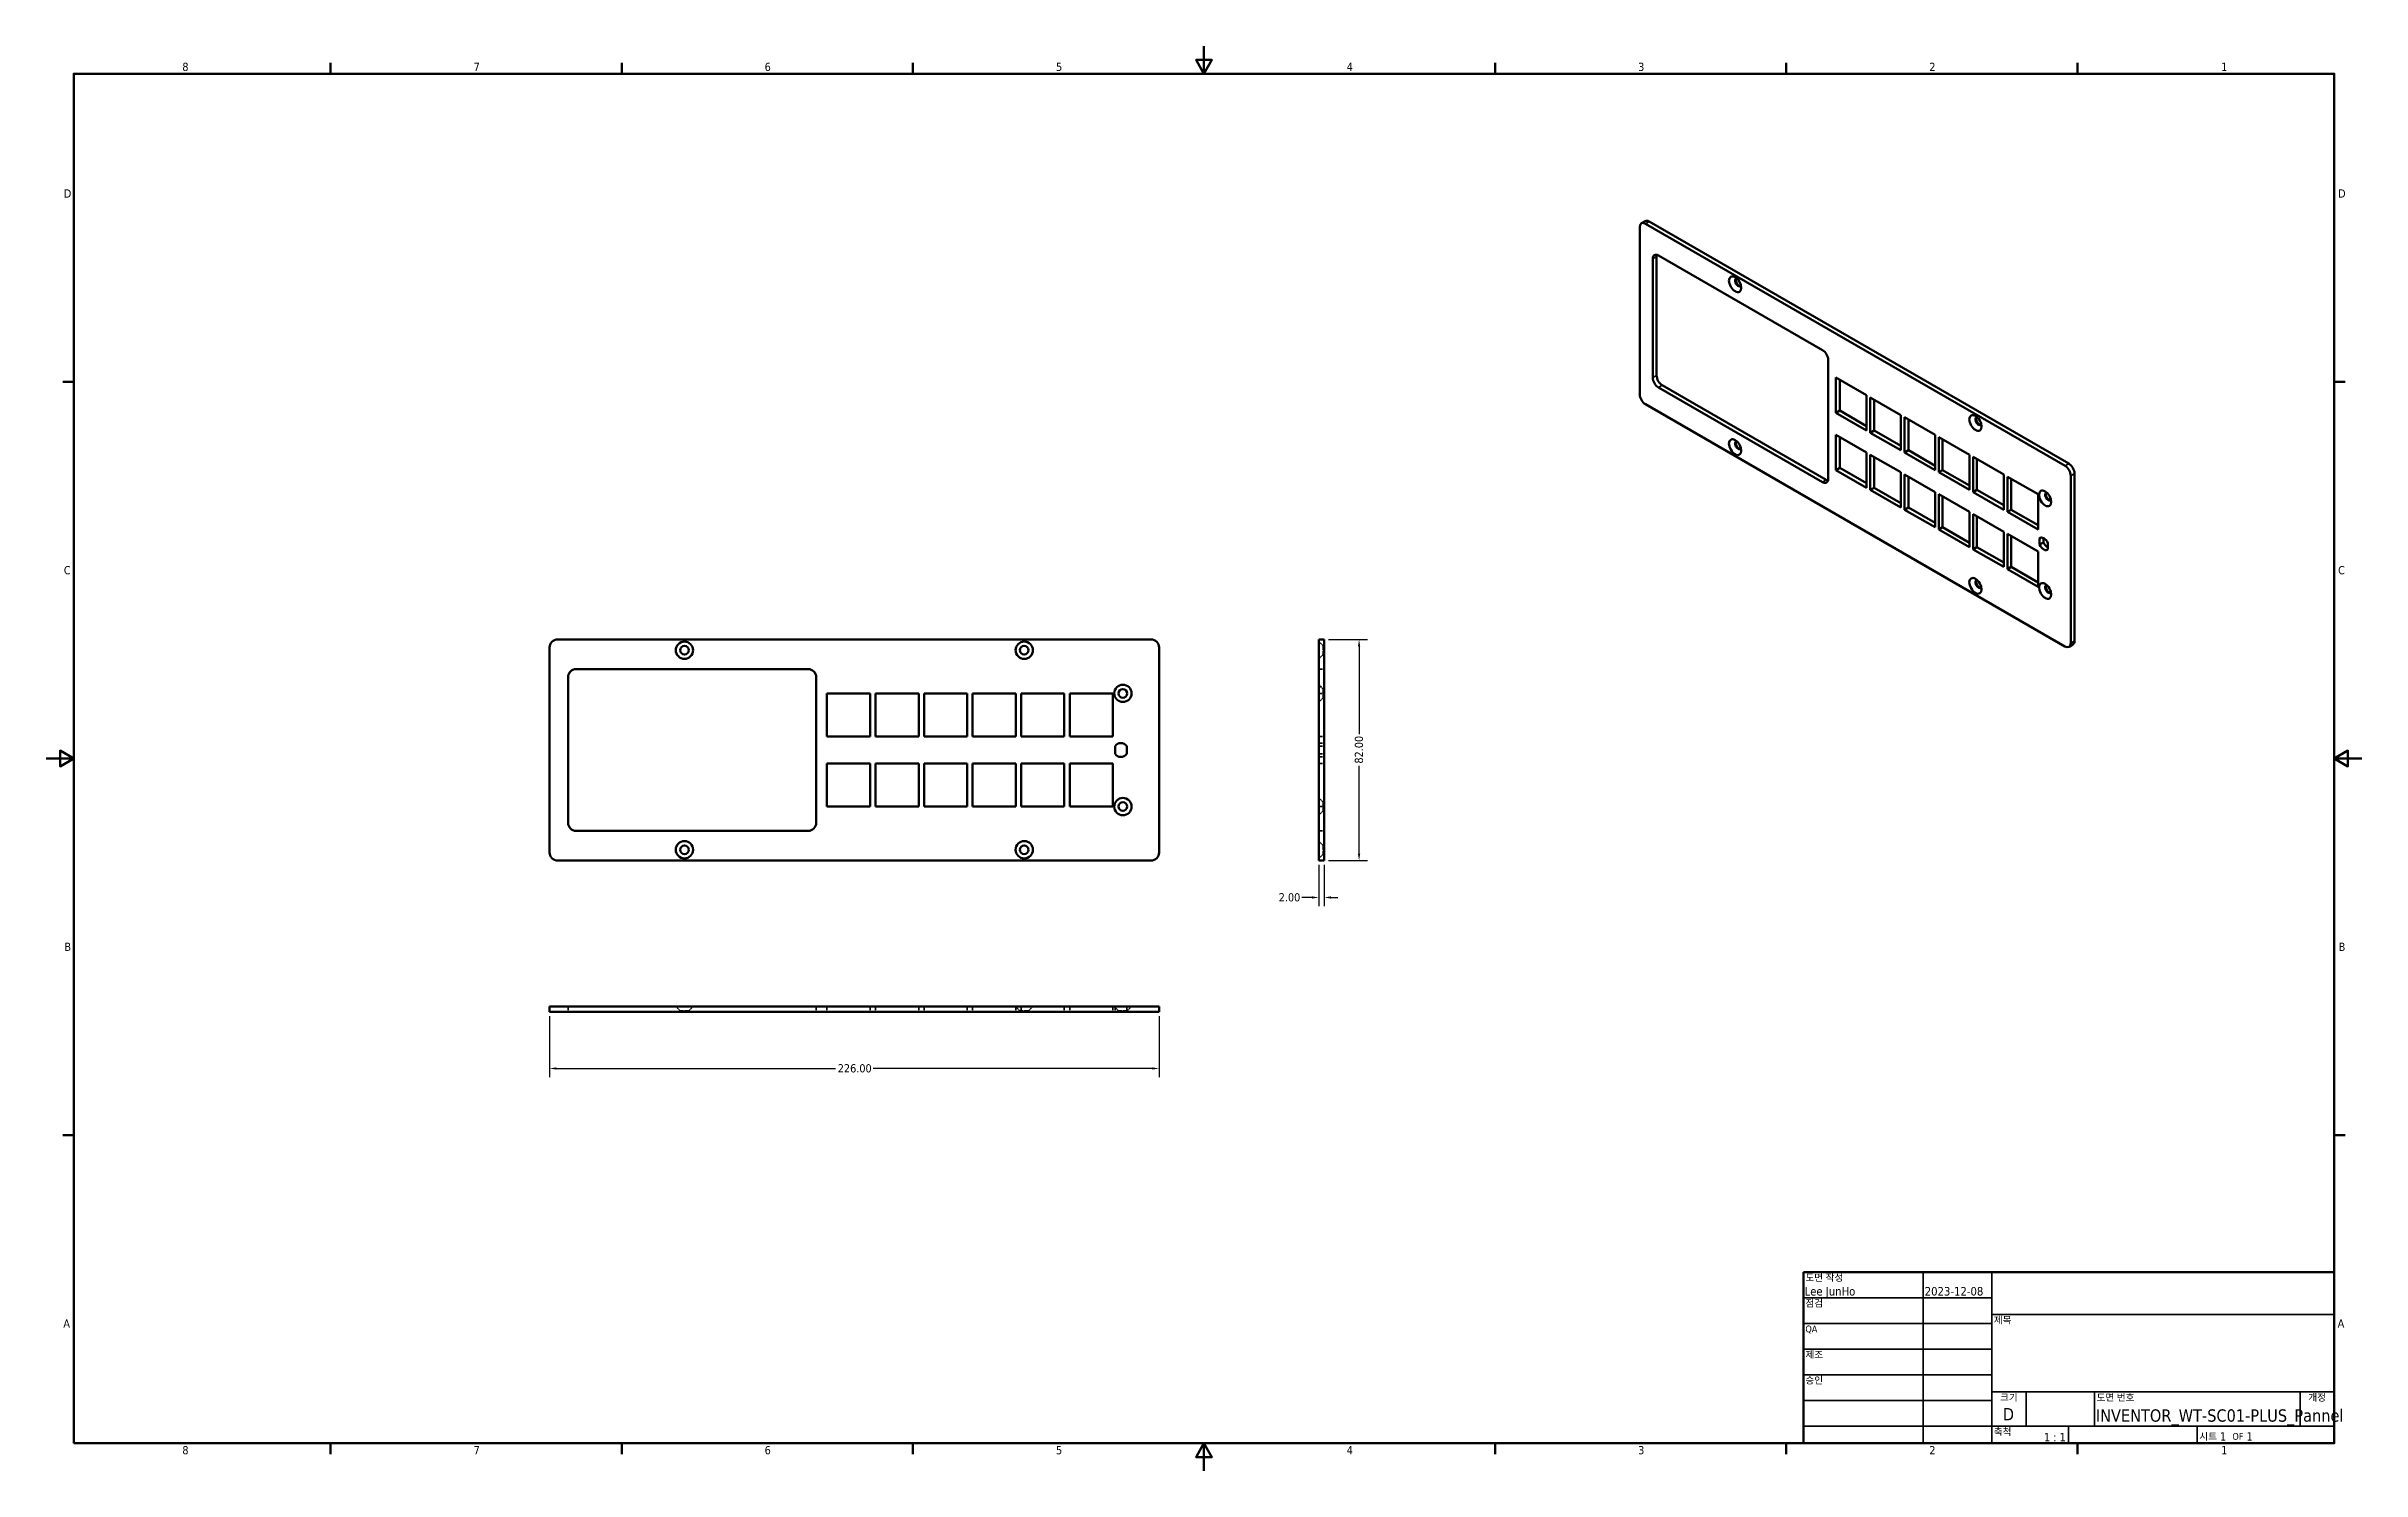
# Model space of a CAD drawing. Header units: millimetres. Extents: x 3 to 861, y 15 to 544.
import ezdxf
from ezdxf.enums import TextEntityAlignment as Align

# ---------------------------------------------------------------- set-up
doc = ezdxf.new("R2010")
doc.units = ezdxf.units.MM
doc.linetypes.add('DASHED', pattern=[0.2067, 0.1654, -0.0413])
for name, color, linetype, lineweight in [('경계(ANSI)', 7, 'Continuous', 70), ('외형선(ANSI)', 7, 'Continuous', 50), ('은선 (ANSI)', 7, 'DASHED', 35), ('제목(ANSI)', 7, 'Continuous', 50), ('좁은 외형선(ANSI)', 7, 'Continuous', 35), ('치수(ANSI)', 7, 'Continuous', 25)]:
    doc.layers.add(name, color=color, linetype=linetype, lineweight=lineweight)
doc.styles.add('주 텍스트 (ANSI)', font='tahoma.ttf')
doc.styles.add('텍스트 스타일30', font='tahoma.ttf')
doc.styles.add('텍스트 스타일38', font='tahoma.ttf')
doc.styles.add('텍스트 스타일39', font='tahoma.ttf')
doc.dimstyles.new('기본값 - mm (ANSI)', dxfattribs={"dimtxt": 3.048, "dimasz": 2.5, "dimexe": 3.175, "dimexo": 1.6002, "dimgap": 0.8, "dimtad": 0, "dimtoh": 1, "dimrnd": 1e-08, "dimzin": 4, "dimdsep": 46, "dimtxsty": '주 텍스트 (ANSI)', "dimcen": 0.09, "dimdle": 10, "dimclrd": 256, "dimclre": 256, "dimclrt": 256, "dimadec": 1, "dimazin": 1, "dimtfac": 1, "dimtofl": 0, "dimtmove": 0, "dimatfit": 3, "dimfxl": 0, "dimtolj": 1, "dimtzin": 4, "dimlwd": -1, "dimlwe": -1, "dimarcsym": 0})

# ---------------------------------------------------------------- blocks, each defined once
blk = doc.blocks.new('경계 기본 경계')
at = {"layer": '경계(ANSI)'}
for p, q in [((107.95, 533.4), (107.95, 537.46)), ((215.9, 533.4), (215.9, 537.46)), ((323.85, 533.4), (323.85, 537.46)), ((539.75, 533.4), (539.75, 537.46)), ((647.7, 533.4), (647.7, 537.46)), ((755.65, 533.4), (755.65, 537.46)), ((12.7, 419.1), (8.64, 419.1)), ((850.9, 419.1), (854.96, 419.1)), ((12.7, 139.7), (8.64, 139.7)), ((850.9, 139.7), (854.96, 139.7)), ((107.95, 25.4), (107.95, 21.34)), ((215.9, 25.4), (215.9, 21.34)), ((323.85, 25.4), (323.85, 21.34)), ((539.75, 25.4), (539.75, 21.34)), ((647.7, 25.4), (647.7, 21.34)), ((755.65, 25.4), (755.65, 21.34))]:
    blk.add_line(p, q, dxfattribs=at)
at = {"layer": '경계(ANSI)', "flags": 128}
for points in [[(431.8, 543.56), (431.8, 533.4), (428.87, 538.48), (434.73, 538.48), (431.8, 533.4)], [(12.7, 25.4), (12.7, 533.4), (850.9, 533.4), (850.9, 25.4), (12.7, 25.4)], [(2.54, 279.4), (12.7, 279.4), (7.62, 282.33), (7.62, 276.47), (12.7, 279.4)], [(861.06, 279.4), (850.9, 279.4), (855.98, 282.33), (855.98, 276.47), (850.9, 279.4)], [(431.8, 15.24), (431.8, 25.4), (428.87, 20.32), (434.73, 20.32), (431.8, 25.4)]]:
    blk.add_lwpolyline(points, dxfattribs=at)
at = {"layer": '경계(ANSI)', "char_height": 3.05, "attachment_point": 7, "style": '주 텍스트 (ANSI)'}
for s, insert in [('8', (52.98, 534.35)), ('7', (160.98, 534.42)), ('6', (268.9, 534.35)), ('5', (376.93, 534.35)), ('4', (484.71, 534.42)), ('3', (592.78, 534.35)), ('2', (700.75, 534.42)), ('1', (808.94, 534.42)), ('D', (9.04, 487.43)), ('D', (852.32, 487.43)), ('C', (9.04, 347.67)), ('C', (852.32, 347.67)), ('B', (9.23, 208.03)), ('B', (852.51, 208.03)), ('A', (8.86, 68.33)), ('A', (852.14, 68.33)), ('8', (52.98, 21.27)), ('7', (160.98, 21.34)), ('6', (268.9, 21.27)), ('5', (376.93, 21.27)), ('4', (484.71, 21.34)), ('3', (592.78, 21.27)), ('2', (700.75, 21.34)), ('1', (808.94, 21.34))]:
    blk.add_mtext(s, dxfattribs=dict(at, insert=insert))
blk = doc.blocks.new('제목 블록 ANSI - 대형')
at = {"layer": '제목(ANSI)'}
for p, q in [((127, 189.23), (127, 125.73)), ((323.85, 189.23), (127, 189.23)), ((323.85, 125.73), (323.85, 189.23)), ((127, 125.73), (323.85, 125.73))]:
    blk.add_line(p, q, dxfattribs=at)
at = {"layer": '제목(ANSI)', "lineweight": 35}
for p, q in [((171.45, 125.73), (171.45, 189.23)), ((196.85, 125.73), (196.85, 189.23)), ((127, 179.7), (196.85, 179.7)), ((196.85, 173.48), (323.85, 173.48)), ((127, 170.18), (196.85, 170.18)), ((127, 160.65), (196.85, 160.65)), ((127, 151.13), (196.85, 151.13)), ((127, 141.6), (196.85, 141.6)), ((323.85, 144.78), (196.85, 144.78)), ((209.55, 132.08), (209.55, 144.78)), ((234.95, 132.08), (234.95, 144.78)), ((311.15, 132.08), (311.15, 144.78)), ((196.85, 132.08), (127, 132.08)), ((323.85, 132.08), (196.85, 132.08)), ((225.3, 132.08), (225.3, 125.73)), ((273.05, 132.08), (273.05, 125.73))]:
    blk.add_line(p, q, dxfattribs=at)
at = {"layer": '제목(ANSI)', "style": '텍스트 스타일38'}
for s, p in [('도면 작성', (127.76, 188.47)), ('점검', (127.76, 178.94)), ('제목', (197.61, 172.72)), ('QA', (127.76, 169.42)), ('제조', (127.76, 159.89)), ('승인', (127.76, 150.37)), ('도면 번호', (235.71, 144.02)), ('축척', (197.61, 131.32))]:
    blk.add_text(s, height=2.54, dxfattribs=at).set_placement(p, align=Align.TOP_LEFT)
for s, p in [('크기', (203.2, 144.02)), ('개정', (317.5, 144.02))]:
    blk.add_text(s, height=2.54, dxfattribs=at).set_placement(p, align=Align.TOP_CENTER)
at = {"layer": '제목(ANSI)', "insert": (273.81, 126.49), "char_height": 3.048, "attachment_point": 7, "style": '주 텍스트 (ANSI)'}
blk.add_mtext('\\A1;\\fTahoma|b0|i0;\\H2.5400;시트\\fTahoma|b0|i0;\\H3.0480; 1  \\fTahoma|b0|i0;\\H2.5400;OF\\fTahoma|b0|i0;\\H3.0480; 1 ', dxfattribs=at)
at = {"layer": '제목(ANSI)'}
for tag, p, height, style in [('작성자_001', (127.44, 180.53), 3.17, '텍스트 스타일39'), ('작성_날짜_001', (171.98, 180.54), 3.17, '텍스트 스타일39'), ('시트_크기_001', (200.93, 134.24), 4.57, '텍스트 스타일30'), ('부품_번호_001', (235.43, 133.76), 4.57, '텍스트 스타일30'), ('초기_뷰_축척_001', (216.2, 126.49), 3.05, '주 텍스트 (ANSI)')]:
    blk.add_attdef(tag, p, '', height=height, dxfattribs=dict(at, style=style))
at = {"layer": '제목(ANSI)', "style": '텍스트 스타일39'}
for tag, p in [('회사', (260.35, 181.36)), ('리비전_번호', (317.5, 136.52))]:
    blk.add_attdef(tag, text='', height=3.17, dxfattribs=at).set_placement(p, align=Align.MIDDLE_CENTER)
for tag, p in [('점검자', (127.76, 170.94)), ('점검_날짜', (172.21, 170.94)), ('제조_승인자', (127.76, 151.89)), ('제조_승인_날짜', (172.21, 151.89)), ('엔지니어링_승인자', (127.76, 142.37)), ('엔지니어링_승인_날짜', (172.21, 142.37))]:
    blk.add_attdef(tag, text='', height=3.17, dxfattribs=at).set_placement(p, align=Align.BOTTOM_LEFT)
at = {"layer": '제목(ANSI)', "style": '텍스트 스타일30'}
blk.add_attdef('제목', text='', height=4.57, dxfattribs=at).set_placement((197.61, 158.06), align=Align.MIDDLE_LEFT)
blk = doc.blocks.new('*D6')
at = {"layer": 'Defpoints', "color": 0, "transparency": 16777216}
for p in [(476.37, 323.56), (476.37, 241.56), (489.31, 241.56)]:
    blk.add_point(p, dxfattribs=at)
at = {"layer": '치수(ANSI)', "transparency": 16777216}
for p, q in [((477.97, 323.56), (492.48, 323.56)), ((489.31, 321.06), (489.31, 288.41)), ((489.31, 244.06), (489.31, 276.71)), ((477.97, 241.56), (492.48, 241.56))]:
    blk.add_line(p, q, dxfattribs=at)
for points in [[(488.89, 321.06), (489.72, 321.06), (489.31, 323.56)], [(488.89, 244.06), (489.72, 244.06), (489.31, 241.56)]]:
    blk.add_solid(points, dxfattribs=at)
at = {"layer": '치수(ANSI)', "transparency": 16777216, "insert": (487.71, 277.51), "char_height": 3.048, "attachment_point": 1, "rotation": 90, "style": '주 텍스트 (ANSI)'}
blk.add_mtext('\\A1;82.00', dxfattribs=at)
blk = doc.blocks.new('*D7')
at = {"layer": 'Defpoints', "color": 0, "transparency": 16777216}
for p in [(189.16, 185.43), (415.16, 185.43), (415.16, 164.43)]:
    blk.add_point(p, dxfattribs=at)
at = {"layer": '치수(ANSI)', "transparency": 16777216}
for p, q in [((189.16, 183.83), (189.16, 161.25)), ((415.16, 183.83), (415.16, 161.25)), ((191.66, 164.43), (295.2, 164.43)), ((412.66, 164.43), (309.12, 164.43))]:
    blk.add_line(p, q, dxfattribs=at)
for points in [[(191.66, 164.85), (191.66, 164.01), (189.16, 164.43)], [(412.66, 164.85), (412.66, 164.01), (415.16, 164.43)]]:
    blk.add_solid(points, dxfattribs=at)
at = {"layer": '치수(ANSI)', "transparency": 16777216, "insert": (296, 166.02), "char_height": 3.048, "attachment_point": 1, "style": '주 텍스트 (ANSI)'}
blk.add_mtext('\\A1;226.00', dxfattribs=at)
blk = doc.blocks.new('*D8')
at = {"layer": 'Defpoints', "color": 0, "transparency": 16777216}
for p in [(474.37, 241.56), (476.37, 241.56), (476.37, 227.86)]:
    blk.add_point(p, dxfattribs=at)
at = {"layer": '치수(ANSI)', "transparency": 16777216}
for p, q in [((474.37, 239.96), (474.37, 224.68)), ((476.37, 239.96), (476.37, 224.68)), ((471.87, 227.86), (468.04, 227.86)), ((478.87, 227.86), (481.37, 227.86))]:
    blk.add_line(p, q, dxfattribs=at)
for points in [[(471.87, 228.27), (471.87, 227.44), (474.37, 227.86)], [(478.87, 228.27), (478.87, 227.44), (476.37, 227.86)]]:
    blk.add_solid(points, dxfattribs=at)
at = {"layer": '치수(ANSI)', "transparency": 16777216, "insert": (459.5, 229.44), "char_height": 3.048, "attachment_point": 1, "style": '주 텍스트 (ANSI)'}
blk.add_mtext('\\A1;2.00', dxfattribs=at)

msp = doc.modelspace()

# ---------------------------------------------------------------- linework, layer by layer
at = {"layer": '외형선(ANSI)'}
for p, q in [((593.365, 476.531), (593.364, 414.477)), ((593.986, 477.904), (595.4, 478.721)), ((751.051, 387.94), (595.486, 477.755)), ((596.9, 478.572), (752.465, 388.757)), ((598.201, 420.67), (598.201, 464.76)), ((599.615, 465.577), (599.615, 421.486)), ((600.322, 465.985), (661.133, 430.876)), ((663.255, 427.202), (663.255, 383.111)), ((661.133, 381.886), (600.322, 416.995)), ((601.736, 417.812), (662.548, 382.702)), ((666.09, 407.598), (666.09, 420.662)), ((666.09, 420.662), (677.404, 414.13)), ((667.504, 419.846), (667.504, 408.415)), ((677.404, 414.13), (677.404, 401.066)), ((678.818, 400.25), (678.818, 413.314)), ((678.818, 413.314), (690.132, 406.782)), ((680.232, 412.497), (680.232, 401.066)), ((595.486, 410.803), (751.049, 320.989)), ((666.09, 407.598), (667.504, 408.415)), ((677.404, 401.066), (666.09, 407.598)), ((667.504, 408.415), (677.404, 402.699)), ((690.132, 406.782), (690.132, 393.718)), ((691.546, 392.901), (691.546, 405.965)), ((691.546, 405.965), (702.86, 399.433)), ((692.96, 405.149), (692.96, 393.718)), ((666.09, 386.369), (666.09, 399.433)), ((666.09, 399.433), (677.404, 392.901)), ((667.504, 398.617), (667.504, 387.186)), ((678.818, 400.25), (680.232, 401.066)), ((690.132, 393.718), (678.818, 400.25)), ((680.232, 401.066), (690.132, 395.351)), ((702.86, 399.433), (702.86, 386.369)), ((704.274, 385.553), (704.274, 398.617)), ((704.274, 398.617), (715.588, 392.085)), ((705.688, 397.8), (705.688, 386.369)), ((666.09, 386.369), (667.504, 387.186)), ((677.404, 379.838), (666.09, 386.369)), ((667.504, 387.186), (677.404, 381.471)), ((677.404, 392.901), (677.404, 379.838)), ((678.818, 379.021), (678.818, 392.085)), ((678.818, 392.085), (690.132, 385.553)), ((680.232, 391.268), (680.232, 379.838)), ((691.546, 392.901), (692.96, 393.718)), ((702.86, 386.369), (691.546, 392.901)), ((692.96, 393.718), (702.86, 388.002)), ((704.274, 385.553), (705.688, 386.369)), ((705.688, 386.369), (715.588, 380.654)), ((715.588, 392.085), (715.588, 379.021)), ((717.002, 378.205), (717.002, 391.268)), ((717.002, 391.268), (728.316, 384.736)), ((718.416, 390.452), (718.416, 379.021)), ((678.818, 379.021), (680.232, 379.838)), ((690.132, 372.489), (678.818, 379.021)), ((680.232, 379.838), (690.132, 374.122)), ((690.132, 385.553), (690.132, 372.489)), ((691.546, 371.673), (691.546, 384.736)), ((691.546, 384.736), (702.86, 378.205)), ((692.96, 383.92), (692.96, 372.489)), ((702.86, 378.205), (702.86, 365.141)), ((715.588, 379.021), (704.274, 385.553)), ((717.002, 378.205), (718.416, 379.021)), ((728.316, 371.673), (717.002, 378.205)), ((718.416, 379.021), (728.316, 373.306)), ((728.316, 384.736), (728.316, 371.673)), ((729.73, 370.856), (729.73, 383.92)), ((729.73, 383.92), (741.043, 377.388)), ((731.144, 383.104), (731.144, 371.673)), ((753.17, 322.213), (753.172, 384.266)), ((754.586, 385.082), (754.585, 323.03)), ((691.546, 371.673), (692.96, 372.489)), ((702.86, 365.141), (691.546, 371.673)), ((692.96, 372.489), (702.86, 366.774)), ((704.274, 364.324), (704.274, 377.388)), ((704.274, 377.388), (715.588, 370.856)), ((705.688, 376.572), (705.688, 365.141)), ((715.588, 370.856), (715.588, 357.792)), ((717.002, 356.976), (717.002, 370.04)), ((717.002, 370.04), (728.316, 363.508)), ((718.416, 369.223), (718.416, 357.792)), ((729.73, 370.856), (731.144, 371.673)), ((741.043, 364.324), (729.73, 370.856)), ((731.144, 371.673), (741.043, 365.957)), ((741.043, 377.388), (741.043, 364.324)), ((704.274, 364.324), (705.688, 365.141)), ((715.588, 357.792), (704.274, 364.324)), ((705.688, 365.141), (715.588, 359.425)), ((728.316, 363.508), (728.316, 350.444)), ((729.73, 349.627), (729.73, 362.691)), ((729.73, 362.691), (741.043, 356.159)), ((731.144, 361.875), (731.144, 350.444)), ((741.645, 361.038), (742.175, 361.344)), ((741.645, 358.751), (741.645, 361.038)), ((743.059, 361.169), (743.059, 359.568)), ((717.002, 356.976), (718.416, 357.792)), ((728.316, 350.444), (717.002, 356.976)), ((718.416, 357.792), (728.316, 352.077)), ((741.043, 356.159), (741.043, 343.095)), ((741.645, 358.751), (743.059, 359.568)), ((744.685, 359.282), (744.685, 356.996)), ((729.73, 349.627), (731.144, 350.444)), ((741.043, 343.095), (729.73, 349.627)), ((731.144, 350.444), (741.043, 344.728)), ((189.157, 320.561), (189.156, 244.561)), ((412.158, 323.561), (192.157, 323.561)), ((415.156, 244.561), (415.158, 320.561)), ((474.366, 323.561), (474.366, 320.561)), ((474.366, 323.561), (476.366, 323.561)), ((474.366, 244.561), (474.366, 320.561)), ((476.366, 320.561), (476.366, 323.561)), ((476.366, 320.561), (476.366, 244.561)), ((752.549, 320.84), (753.963, 321.656)), ((195.996, 255.565), (195.996, 309.565)), ((198.996, 312.565), (284.996, 312.565)), ((287.996, 309.565), (287.996, 255.565)), ((292.006, 287.561), (292.006, 303.561)), ((292.006, 303.561), (308.006, 303.561)), ((308.006, 303.561), (308.006, 287.561)), ((310.006, 287.561), (310.006, 303.561)), ((310.006, 303.561), (326.006, 303.561)), ((326.006, 303.561), (326.006, 287.561)), ((328.006, 287.561), (328.006, 303.561)), ((328.006, 303.561), (344.006, 303.561)), ((344.006, 303.561), (344.006, 287.561)), ((346.006, 287.561), (346.006, 303.561)), ((346.006, 303.561), (362.006, 303.561)), ((362.006, 303.561), (362.006, 287.561)), ((364.006, 287.561), (364.006, 303.561)), ((364.006, 303.561), (380.006, 303.561)), ((380.006, 303.561), (380.006, 287.561)), ((382.006, 287.561), (382.006, 303.561)), ((382.006, 303.561), (398.006, 303.561)), ((398.006, 303.561), (398.006, 287.561)), ((308.006, 287.561), (292.006, 287.561)), ((326.006, 287.561), (310.006, 287.561)), ((344.006, 287.561), (328.006, 287.561)), ((362.006, 287.561), (346.006, 287.561)), ((380.006, 287.561), (364.006, 287.561)), ((398.006, 287.561), (382.006, 287.561)), ((398.856, 281.161), (398.856, 283.961)), ((403.156, 283.961), (403.156, 281.161)), ((292.006, 261.561), (292.006, 277.561)), ((292.006, 277.561), (308.006, 277.561)), ((308.006, 277.561), (308.006, 261.561)), ((310.006, 261.561), (310.006, 277.561)), ((310.006, 277.561), (326.006, 277.561)), ((326.006, 277.561), (326.006, 261.561)), ((328.006, 261.561), (328.006, 277.561)), ((328.006, 277.561), (344.006, 277.561)), ((344.006, 277.561), (344.006, 261.561)), ((346.006, 261.561), (346.006, 277.561)), ((346.006, 277.561), (362.006, 277.561)), ((362.006, 277.561), (362.006, 261.561)), ((364.006, 261.561), (364.006, 277.561)), ((364.006, 277.561), (380.006, 277.561)), ((380.006, 277.561), (380.006, 261.561)), ((382.006, 261.561), (382.006, 277.561)), ((382.006, 277.561), (398.006, 277.561)), ((398.006, 277.561), (398.006, 261.561)), ((308.006, 261.561), (292.006, 261.561)), ((326.006, 261.561), (310.006, 261.561)), ((344.006, 261.561), (328.006, 261.561)), ((362.006, 261.561), (346.006, 261.561)), ((380.006, 261.561), (364.006, 261.561)), ((398.006, 261.561), (382.006, 261.561)), ((284.996, 252.565), (198.996, 252.565)), ((192.156, 241.561), (412.156, 241.561)), ((474.366, 244.561), (474.366, 241.561)), ((474.366, 241.561), (476.366, 241.561)), ((476.366, 241.561), (476.366, 244.561)), ((192.156, 187.429), (189.156, 187.429)), ((189.156, 187.429), (189.156, 185.429)), ((189.156, 185.429), (192.156, 185.429)), ((192.156, 187.429), (412.156, 187.429)), ((412.156, 185.429), (192.156, 185.429)), ((415.156, 187.429), (412.156, 187.429)), ((412.156, 185.429), (415.156, 185.429)), ((415.156, 187.429), (415.158, 187.429)), ((415.158, 185.429), (415.156, 185.429)), ((415.158, 187.429), (415.158, 185.429))]:
    msp.add_line(p, q, dxfattribs=at)
for centre, radius in [((239.157, 319.559), 3.2), ((239.157, 319.559), 1.6), ((365.156, 319.559), 3.2), ((365.156, 319.559), 1.6), ((401.736, 303.561), 3.2), ((401.736, 303.561), 1.6), ((401.736, 261.561), 3.2), ((401.736, 261.561), 1.6), ((239.157, 245.561), 3.2), ((239.157, 245.561), 1.6), ((365.156, 245.561), 3.2), ((365.156, 245.561), 1.6)]:
    msp.add_circle(centre, radius, dxfattribs=at)
for centre, radius, start, end in [((192.157, 320.561), 3, 90, 179.999246), ((412.158, 320.561), 3, 359.998115, 90), ((198.996, 309.565), 3, 90, 180), ((284.996, 309.565), 3, 0, 90), ((401.006, 282.561), 2.566, 33.070735, 146.9293), ((401.006, 282.561), 2.566, 213.070678, 326.929207), ((198.996, 255.565), 3, 180, 270), ((284.996, 255.565), 3, 270, 0), ((192.156, 244.561), 3, 179.999246, 270), ((412.156, 244.561), 3, 270, 359.998115)]:
    msp.add_arc(centre, radius, start, end, dxfattribs=at)
for centre, major_axis, start_param, end_param in [((595.486, 475.306), (-1.5, 2.598), 5.4977871, 7.0685703), ((596.9, 476.122), (-1.5, 2.598), 5.4977871, 6.2831853), ((600.322, 463.536), (-1.5, 2.598), 5.4977871, 7.0685835), ((601.736, 464.352), (1.5, -2.598), 3.6324753, 3.9269908), ((629.852, 455.954), (-0.8, 1.386), 5.9218182, 9.7861451), ((630.134, 456.117), (-0.8, 1.386), 0.1777106, 2.9638821), ((661.133, 428.426), (1.5, -2.598), 0.7853982, 2.3561945), ((601.736, 420.261), (1.5, -2.598), 3.9269908, 5.4977871), ((595.486, 413.253), (1.5, -2.598), 3.9269777, 5.4977871), ((600.322, 419.445), (-1.5, 2.598), 0.7853982, 2.3561945), ((718.947, 404.514), (-0.8, 1.386), 5.9218182, 9.7861451), ((719.23, 404.678), (-0.8, 1.386), 0.1777106, 2.9638821), ((629.852, 395.534), (-0.8, 1.386), 5.9218182, 9.7861451), ((630.134, 395.698), (-0.8, 1.386), 0.1777106, 2.9638821), ((751.051, 385.491), (-1.5, 2.598), 3.9269579, 5.4977871), ((752.465, 386.307), (1.5, -2.598), 0.7853653, 2.3561945), ((661.133, 384.335), (1.5, -2.598), 5.4977871, 7.0685835), ((662.548, 385.152), (1.5, -2.598), 5.4977871, 5.7923026), ((744.812, 376.518), (-0.8, 1.386), 5.9218182, 9.7861451), ((745.095, 376.682), (-0.8, 1.386), 0.1777106, 2.9638821), ((743.165, 359.017), (-1.283, 2.222), 4.504184, 6.4913909), ((743.165, 359.017), (1.283, -2.222), 4.504183, 6.4913892), ((744.579, 359.833), (1.283, -2.222), 4.504183, 5.5562849), ((718.946, 344.095), (-0.8, 1.386), 5.9218182, 9.7861451), ((719.229, 344.259), (-0.8, 1.386), 0.1777106, 2.9638821), ((744.812, 342.226), (-0.8, 1.386), 5.9218182, 9.7861451), ((745.095, 342.389), (-0.8, 1.386), 0.1777106, 2.9638821), ((751.049, 323.438), (1.5, -2.598), 5.4977871, 7.0685506), ((752.463, 324.255), (1.5, -2.598), 0, 0.7853653)]:
    msp.add_ellipse(centre, major_axis=major_axis, ratio=0.5773503, start_param=start_param, end_param=end_param, dxfattribs=at)
for centre in [(628.72, 455.3), (717.816, 403.861), (628.72, 394.881), (743.681, 375.865), (717.815, 343.442), (743.681, 341.572)]:
    msp.add_ellipse(centre, major_axis=(-1.6, 2.771), ratio=0.5773503, dxfattribs=at)
at = {"layer": '은선 (ANSI)', "ltscale": 4.309736}
for p, q in [((475.966, 321.159), (474.366, 322.759)), ((475.966, 317.959), (474.366, 316.359)), ((475.966, 305.161), (474.366, 306.761)), ((475.966, 301.961), (474.366, 300.361)), ((475.966, 263.161), (474.366, 264.761)), ((475.966, 259.961), (474.366, 258.361)), ((475.966, 247.161), (474.366, 248.761)), ((475.966, 243.961), (474.366, 242.361)), ((237.557, 185.829), (235.957, 187.429)), ((240.757, 185.829), (242.357, 187.429)), ((363.556, 185.829), (361.956, 187.429)), ((363.556, 185.829), (361.956, 187.429)), ((366.756, 185.829), (368.356, 187.429)), ((366.756, 185.829), (368.356, 187.429)), ((400.136, 185.829), (398.536, 187.429)), ((403.336, 185.829), (404.936, 187.429))]:
    msp.add_line(p, q, dxfattribs=at)
at = {"layer": '은선 (ANSI)', "ltscale": 9.57395}
for p, q in [((475.966, 321.159), (475.966, 317.959)), ((475.966, 305.161), (475.966, 301.961)), ((475.966, 263.161), (475.966, 259.961)), ((475.966, 247.161), (475.966, 243.961)), ((240.757, 185.829), (237.557, 185.829)), ((366.756, 185.829), (363.556, 185.829)), ((403.336, 185.829), (400.136, 185.829))]:
    msp.add_line(p, q, dxfattribs=at)
at = {"layer": '은선 (ANSI)', "ltscale": 0.761779}
for p, q in [((476.366, 321.159), (475.966, 321.159)), ((476.366, 317.959), (475.966, 317.959)), ((476.366, 305.161), (475.966, 305.161)), ((476.366, 301.961), (475.966, 301.961)), ((476.366, 263.161), (475.966, 263.161)), ((476.366, 259.961), (475.966, 259.961)), ((476.366, 247.161), (475.966, 247.161)), ((476.366, 243.961), (475.966, 243.961)), ((237.557, 185.429), (237.557, 185.829)), ((240.757, 185.429), (240.757, 185.829)), ((363.556, 185.429), (363.556, 185.829)), ((363.556, 185.429), (363.556, 185.829)), ((366.756, 185.429), (366.756, 185.829)), ((366.756, 185.429), (366.756, 185.829)), ((400.136, 185.429), (400.136, 185.829)), ((403.336, 185.429), (403.336, 185.829))]:
    msp.add_line(p, q, dxfattribs=at)
at = {"layer": '은선 (ANSI)', "ltscale": 3.809293}
for p, q in [((474.366, 312.565), (476.366, 312.565)), ((474.366, 303.561), (476.366, 303.561)), ((474.366, 287.561), (476.366, 287.561)), ((474.366, 285.127), (476.366, 285.127)), ((474.366, 283.961), (476.366, 283.961)), ((474.366, 281.161), (476.366, 281.161)), ((474.366, 279.995), (476.366, 279.995)), ((474.366, 277.561), (476.366, 277.561)), ((474.366, 261.561), (476.366, 261.561)), ((474.366, 252.565), (476.366, 252.565)), ((195.996, 187.429), (195.996, 185.429)), ((287.996, 187.429), (287.996, 185.429)), ((292.006, 187.429), (292.006, 185.429)), ((308.006, 187.429), (308.006, 185.429)), ((310.006, 187.429), (310.006, 185.429)), ((326.006, 187.429), (326.006, 185.429)), ((328.006, 187.429), (328.006, 185.429)), ((344.006, 187.429), (344.006, 185.429)), ((346.006, 187.429), (346.006, 185.429)), ((362.006, 187.429), (362.006, 185.429)), ((364.006, 187.429), (364.006, 185.429)), ((380.006, 187.429), (380.006, 185.429)), ((382.006, 187.429), (382.006, 185.429)), ((398.006, 187.429), (398.006, 185.429)), ((398.856, 187.429), (398.856, 185.429)), ((403.156, 187.429), (403.156, 185.429))]:
    msp.add_line(p, q, dxfattribs=at)
at = {"layer": '은선 (ANSI)', "ltscale": 0.096275}
msp.add_line((366.756, 185.829), (366.756, 185.829), dxfattribs=at)
at = {"layer": '좁은 외형선(ANSI)'}
for p, q in [((595.486, 477.755), (596.9, 478.572)), ((598.201, 464.76), (599.615, 465.577)), ((598.201, 420.67), (599.615, 421.486)), ((600.322, 416.995), (601.736, 417.812)), ((751.051, 387.94), (752.465, 388.757)), ((661.133, 381.886), (662.548, 382.702)), ((753.172, 384.266), (754.586, 385.082)), ((753.17, 322.213), (754.585, 323.03))]:
    msp.add_line(p, q, dxfattribs=at)

# ---------------------------------------------------------------- block references
msp.add_blockref('경계 기본 경계', (0, 0))
msp.add_blockref('제목 블록 ANSI - 대형', (527.05, -100.33)).add_auto_attribs({'작성자_001': 'Lee JunHo', '작성_날짜_001': '2023-12-08', '부품_번호_001': 'INVENTOR_WT-SC01-PLUS_Pannel', '시트_크기_001': 'D', '초기_뷰_축척_001': '1 : 1'})

# ---------------------------------------------------------------- dimensions: what is measured, and where the dimension line sits
at = {"layer": '치수(ANSI)'}
for base, p1, p2, angle, picture, middle in [((489.308, 241.561), (476.366, 323.561), (476.366, 241.561), 90, '*D6', (489.308, 282.561)), ((476.366, 227.856), (474.366, 241.561), (476.366, 241.561), 180, '*D8', (463.367, 227.856)), ((415.158, 164.429), (189.156, 185.429), (415.158, 185.429), 180, '*D7', (302.157, 164.429))]:
    dim = msp.add_linear_dim(base=base, p1=p1, p2=p2, angle=angle, dimstyle='기본값 - mm (ANSI)', override={"dimgap": 0.8, "dimtoh": 0, "dimdec": 2, "dimtol": 0, "dimlim": 0, "dimtp": 0, "dimtm": 0, "dimtdec": 2, "dimatfit": 1}, dxfattribs=at)
    dim.commit()
    dim.dimension.update_dxf_attribs({"geometry": picture, "text_midpoint": middle, "dimtype": 160})

doc.saveas('drawing.dxf')
